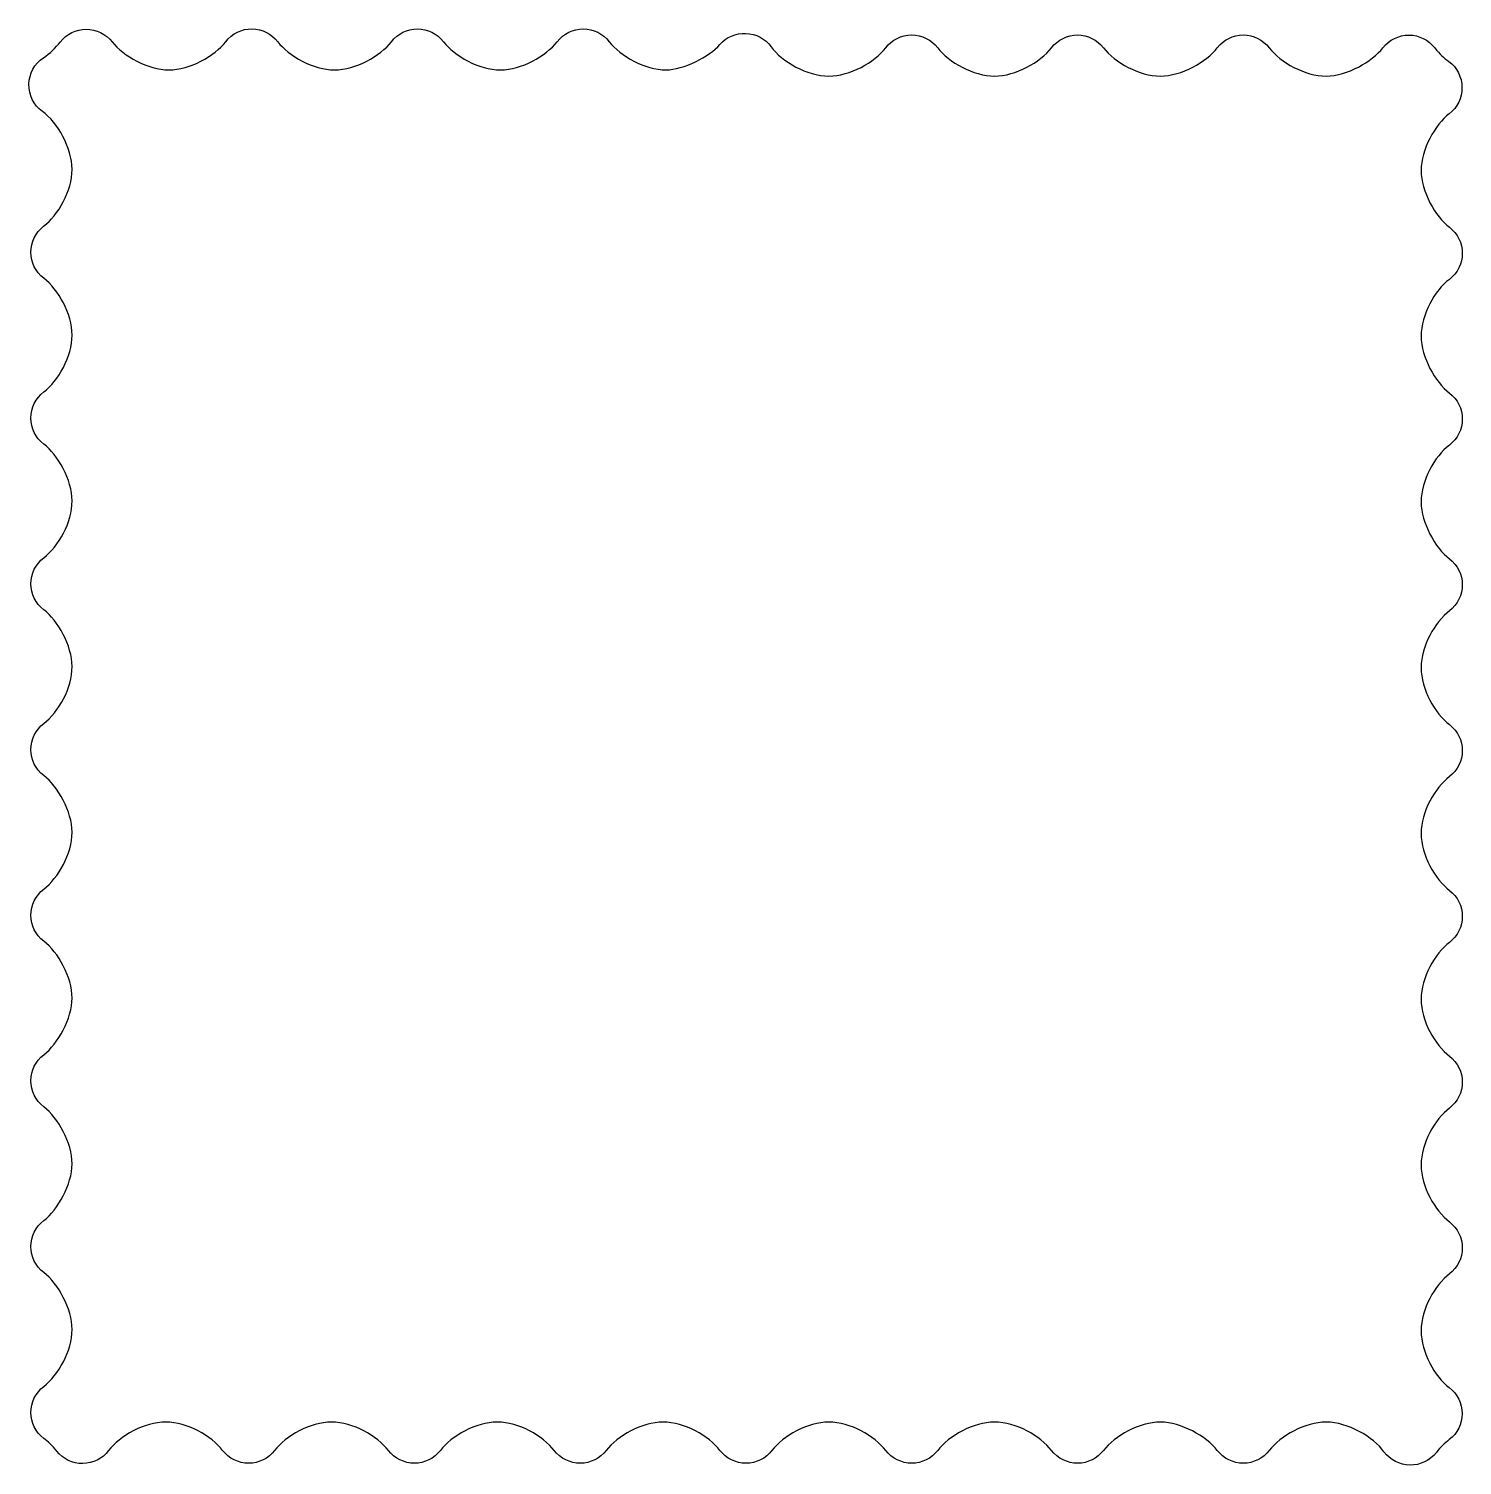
# Model space of a CAD drawing. Header units: centimetres. Extents: x -9.8 to 1, y 3.3 to 14.1.
import ezdxf

# ---------------------------------------------------------------- set-up
doc = ezdxf.new("R2010")
doc.units = ezdxf.units.CM
doc.header["$MEASUREMENT"] = 0
doc.layers.add('Layer 1', color=7, linetype='Continuous')

msp = doc.modelspace()

# ---------------------------------------------------------------- linework, layer by layer
at = {"layer": 'Layer 1', "color": 176, "lineweight": 30}
msp.add_open_spline([(-8.06922, 14.11176), (-8.14731, 14.11264), (-8.22088, 14.07698), (-8.26849, 14.01503), (-8.26849, 14.01503), (-8.35188, 13.90668), (-8.53796, 13.80253), (-8.69678, 13.80253), (-8.69678, 13.80253), (-8.8523, 13.80254), (-9.04074, 13.90662), (-9.12342, 14.01337), (-9.12342, 14.01337), (-9.17029, 14.07378), (-9.24248, 14.10852), (-9.31938, 14.10845), (-9.31938, 14.10845), (-9.39628, 14.10839), (-9.46746, 14.07338), (-9.51451, 14.01254), (-9.51451, 14.01254), (-9.54828, 13.96879), (-9.59357, 13.92617), (-9.64101, 13.89431), (-9.64101, 13.89431), (-9.70832, 13.84909), (-9.74854, 13.77548), (-9.75015, 13.69422), (-9.75015, 13.69422), (-9.75177, 13.61295), (-9.7144, 13.5376), (-9.64928, 13.48999), (-9.64928, 13.48999), (-9.53598, 13.40723), (-9.42521, 13.21716), (-9.42521, 13.05343), (-9.42521, 13.05343), (-9.42521, 12.89064), (-9.53059, 12.70867), (-9.63936, 12.62514), (-9.63936, 12.62514), (-9.70064, 12.57796), (-9.73527, 12.50574), (-9.73527, 12.42918), (-9.73527, 12.42918), (-9.73527, 12.35262), (-9.69982, 12.2804), (-9.63853, 12.23322), (-9.63853, 12.23322), (-9.52979, 12.14965), (-9.42521, 11.9666), (-9.42521, 11.80493), (-9.42521, 11.80493), (-9.42521, 11.64212), (-9.5298, 11.46016), (-9.63853, 11.37663), (-9.63853, 11.37663), (-9.69965, 11.32961), (-9.73533, 11.25665), (-9.73527, 11.17985), (-9.73527, 11.17985), (-9.73521, 11.10304), (-9.70007, 11.03191), (-9.63853, 10.98472), (-9.63853, 10.98472), (-9.53282, 10.90361), (-9.42521, 10.71348), (-9.42521, 10.55725), (-9.42521, 10.55725), (-9.42521, 10.39291), (-9.52731, 10.21362), (-9.63853, 10.12813), (-9.63853, 10.12813), (-9.69964, 10.08112), (-9.73533, 10.00816), (-9.73527, 9.93135), (-9.73527, 9.93135), (-9.73521, 9.85453), (-9.70007, 9.78341), (-9.63853, 9.73622), (-9.63853, 9.73622), (-9.53282, 9.65511), (-9.42521, 9.46498), (-9.42521, 9.30875), (-9.42521, 9.30875), (-9.42521, 9.1444), (-9.52738, 8.96509), (-9.63853, 8.87963), (-9.63853, 8.87963), (-9.69965, 8.8326), (-9.73533, 8.75965), (-9.73527, 8.68285), (-9.73527, 8.68285), (-9.73521, 8.60603), (-9.70007, 8.53491), (-9.63853, 8.48772), (-9.63853, 8.48772), (-9.53282, 8.40661), (-9.42521, 8.21648), (-9.42521, 8.06025), (-9.42521, 8.06025), (-9.42521, 7.89782), (-9.52987, 7.71543), (-9.63853, 7.63195), (-9.63853, 7.63195), (-9.69965, 7.58493), (-9.73533, 7.51198), (-9.73527, 7.43517), (-9.73527, 7.43517), (-9.73521, 7.35835), (-9.70008, 7.28724), (-9.63853, 7.24004), (-9.63853, 7.24004), (-9.53056, 7.15716), (-9.42521, 6.97002), (-9.42521, 6.81174), (-9.42521, 6.81174), (-9.42521, 6.65642), (-9.53282, 6.46543), (-9.63853, 6.38428), (-9.63853, 6.38428), (-9.69989, 6.33724), (-9.73527, 6.2654), (-9.73527, 6.18832), (-9.73527, 6.18832), (-9.73527, 6.11124), (-9.69989, 6.0394), (-9.63853, 5.99236), (-9.63853, 5.99236), (-9.53083, 5.90966), (-9.42521, 5.72029), (-9.42521, 5.56324), (-9.42521, 5.56324), (-9.42521, 5.40792), (-9.53282, 5.21693), (-9.63853, 5.13577), (-9.63853, 5.13577), (-9.69989, 5.08874), (-9.73527, 5.01689), (-9.73527, 4.93982), (-9.73527, 4.93982), (-9.73527, 4.86274), (-9.69989, 4.79089), (-9.63853, 4.74386), (-9.63853, 4.74386), (-9.53083, 4.66115), (-9.42521, 4.47178), (-9.42521, 4.31474), (-9.42521, 4.31474), (-9.42521, 4.15198), (-9.52979, 3.96998), (-9.63853, 3.88644), (-9.63853, 3.88644), (-9.69964, 3.83943), (-9.73533, 3.76646), (-9.73527, 3.68966), (-9.73527, 3.68966), (-9.73521, 3.61285), (-9.70007, 3.54172), (-9.63853, 3.49453), (-9.63853, 3.49453), (-9.60782, 3.47097), (-9.57454, 3.44223), (-9.54096, 3.39944), (-9.54096, 3.39944), (-9.49335, 3.33884), (-9.42219, 3.30458), (-9.34501, 3.30519), (-9.34501, 3.30519), (-9.26784, 3.3058), (-9.19604, 3.34204), (-9.14988, 3.40275), (-9.14988, 3.40275), (-9.06681, 3.51219), (-8.88089, 3.61773), (-8.71993, 3.61773), (-8.71993, 3.61773), (-8.55786, 3.61772), (-8.37521, 3.51319), (-8.29164, 3.40441), (-8.29164, 3.40441), (-8.24462, 3.3433), (-8.17167, 3.30761), (-8.09485, 3.30767), (-8.09485, 3.30767), (-8.01804, 3.30773), (-7.94692, 3.34286), (-7.89972, 3.40441), (-7.89972, 3.40441), (-7.8169, 3.51231), (-7.62968, 3.61773), (-7.47143, 3.61773), (-7.47143, 3.61773), (-7.30934, 3.61772), (-7.12671, 3.51317), (-7.04313, 3.40441), (-7.04313, 3.40441), (-6.99611, 3.34329), (-6.92316, 3.30761), (-6.84635, 3.30767), (-6.84635, 3.30767), (-6.76954, 3.30773), (-6.69841, 3.34287), (-6.65122, 3.40441), (-6.65122, 3.40441), (-6.56848, 3.5122), (-6.38106, 3.61773), (-6.22292, 3.61773), (-6.22292, 3.61773), (-6.06085, 3.61772), (-5.87821, 3.51319), (-5.79463, 3.40441), (-5.79463, 3.40441), (-5.74762, 3.3433), (-5.67466, 3.30761), (-5.59784, 3.30767), (-5.59784, 3.30767), (-5.52103, 3.30773), (-5.44991, 3.34286), (-5.40271, 3.40441), (-5.40271, 3.40441), (-5.31989, 3.51231), (-5.13268, 3.61773), (-4.97442, 3.61773), (-4.97442, 3.61773), (-4.81233, 3.61772), (-4.6297, 3.51317), (-4.54613, 3.40441), (-4.54613, 3.40441), (-4.4991, 3.34329), (-4.42616, 3.30761), (-4.34935, 3.30767), (-4.34935, 3.30767), (-4.27253, 3.30773), (-4.20141, 3.34287), (-4.15421, 3.40441), (-4.15421, 3.40441), (-4.07148, 3.5122), (-3.88406, 3.61773), (-3.72592, 3.61773), (-3.72592, 3.61773), (-3.56385, 3.61772), (-3.3812, 3.51319), (-3.29763, 3.40441), (-3.29763, 3.40441), (-3.25061, 3.3433), (-3.17766, 3.30761), (-3.10084, 3.30767), (-3.10084, 3.30767), (-3.02403, 3.30773), (-2.95291, 3.34286), (-2.90571, 3.40441), (-2.90571, 3.40441), (-2.82289, 3.51231), (-2.63567, 3.61773), (-2.47742, 3.61773), (-2.47742, 3.61773), (-2.31533, 3.61772), (-2.1327, 3.51317), (-2.04912, 3.40441), (-2.04912, 3.40441), (-2.0021, 3.34329), (-1.92915, 3.30761), (-1.85234, 3.30767), (-1.85234, 3.30767), (-1.77553, 3.30773), (-1.7044, 3.34287), (-1.65721, 3.40441), (-1.65721, 3.40441), (-1.57463, 3.51194), (-1.38502, 3.61773), (-1.22809, 3.61773), (-1.22809, 3.61773), (-1.07303, 3.61772), (-0.8817, 3.51001), (-0.80062, 3.40441), (-0.80062, 3.40441), (-0.75358, 3.34304), (-0.68173, 3.30767), (-0.60466, 3.30767), (-0.60466, 3.30767), (-0.52759, 3.30767), (-0.45574, 3.34304), (-0.4087, 3.40441), (-0.4087, 3.40441), (-0.32613, 3.51194), (-0.13652, 3.61773), (0.02042, 3.61773), (0.02042, 3.61773), (0.18393, 3.61772), (0.37572, 3.50326), (0.45532, 3.39449), (0.45532, 3.39449), (0.50134, 3.33163), (0.57365, 3.29483), (0.65128, 3.29361), (0.65128, 3.29361), (0.72891, 3.29239), (0.80177, 3.32734), (0.84972, 3.3887), (0.84972, 3.3887), (0.88308, 3.43132), (0.90958, 3.45648), (0.94729, 3.48543), (0.94729, 3.48543), (1.00857, 3.53261), (1.04402, 3.60484), (1.04402, 3.68139), (1.04402, 3.68139), (1.04402, 3.75795), (1.00857, 3.83017), (0.94729, 3.87735), (0.94729, 3.87735), (0.83731, 3.9619), (0.73479, 4.14313), (0.73479, 4.30564), (0.73479, 4.30564), (0.73479, 4.46844), (0.83935, 4.65038), (0.94811, 4.73394), (0.94811, 4.73394), (1.0094, 4.78112), (1.04485, 4.85335), (1.04485, 4.9299), (1.04485, 4.9299), (1.04485, 5.00645), (1.0094, 5.07868), (0.94811, 5.12585), (0.94811, 5.12585), (0.83943, 5.20937), (0.73479, 5.39255), (0.73479, 5.55415), (0.73479, 5.55415), (0.73479, 5.71692), (0.83933, 5.89888), (0.94811, 5.98244), (0.94811, 5.98244), (1.0094, 6.02962), (1.04485, 6.10184), (1.04485, 6.1784), (1.04485, 6.1784), (1.04485, 6.25495), (1.0094, 6.32718), (0.94811, 6.37436), (0.94811, 6.37436), (0.83934, 6.45795), (0.73479, 6.64095), (0.73479, 6.80265), (0.73479, 6.80265), (0.73479, 6.96544), (0.83935, 7.14738), (0.94811, 7.23094), (0.94811, 7.23094), (1.0094, 7.27813), (1.04485, 7.35035), (1.04485, 7.4269), (1.04485, 7.4269), (1.04485, 7.50345), (1.0094, 7.57568), (0.94811, 7.62286), (0.94811, 7.62286), (0.83943, 7.70638), (0.73479, 7.88955), (0.73479, 8.05115), (0.73479, 8.05115), (0.73479, 8.21393), (0.83933, 8.39589), (0.94811, 8.47944), (0.94811, 8.47944), (1.0094, 8.52662), (1.04485, 8.59885), (1.04485, 8.6754), (1.04485, 8.6754), (1.04485, 8.75196), (1.0094, 8.82418), (0.94811, 8.87136), (0.94811, 8.87136), (0.83934, 8.95495), (0.73479, 9.13795), (0.73479, 9.29965), (0.73479, 9.29965), (0.73479, 9.46245), (0.83935, 9.64439), (0.94811, 9.72795), (0.94811, 9.72795), (1.00923, 9.77497), (1.04491, 9.84793), (1.04485, 9.92473), (1.04485, 9.92473), (1.04479, 10.00154), (1.00965, 10.07267), (0.94811, 10.11986), (0.94811, 10.11986), (0.84243, 10.20095), (0.73479, 10.39113), (0.73479, 10.54733), (0.73479, 10.54733), (0.73479, 10.71167), (0.83686, 10.89093), (0.94811, 10.97645), (0.94811, 10.97645), (1.00922, 11.02347), (1.04491, 11.09643), (1.04485, 11.17324), (1.04485, 11.17324), (1.04479, 11.25005), (1.00965, 11.32117), (0.94811, 11.36837), (0.94811, 11.36837), (0.84243, 11.44945), (0.73479, 11.63963), (0.73479, 11.79583), (0.73479, 11.79583), (0.73479, 11.96017), (0.83692, 12.13946), (0.94811, 12.22495), (0.94811, 12.22495), (1.00923, 12.27198), (1.04491, 12.34494), (1.04485, 12.42174), (1.04485, 12.42174), (1.04479, 12.49855), (1.00965, 12.56967), (0.94811, 12.61687), (0.94811, 12.61687), (0.84243, 12.69795), (0.73479, 12.88813), (0.73479, 13.04434), (0.73479, 13.04434), (0.73479, 13.20292), (0.83866, 13.38878), (0.94729, 13.47263), (0.94729, 13.47263), (1.00876, 13.52011), (1.04298, 13.59126), (1.04237, 13.66941), (1.04237, 13.66941), (1.04175, 13.74756), (1.00552, 13.82019), (0.94398, 13.8662), (0.94398, 13.8662), (0.90676, 13.89398), (0.8748, 13.92043), (0.83814, 13.9679), (0.83814, 13.9679), (0.79084, 14.02922), (0.71986, 14.06463), (0.64301, 14.06463), (0.64301, 14.06463), (0.56616, 14.06463), (0.49383, 14.02936), (0.44706, 13.96872), (0.44706, 13.96872), (0.36792, 13.86605), (0.17855, 13.75623), (0.02042, 13.75623), (0.02042, 13.75623), (-0.14109, 13.75623), (-0.32357, 13.8581), (-0.4087, 13.96872), (-0.4087, 13.96872), (-0.45588, 14.03001), (-0.52811, 14.06546), (-0.60466, 14.06546), (-0.60466, 14.06546), (-0.68122, 14.06546), (-0.75344, 14.03001), (-0.80062, 13.96872), (-0.80062, 13.96872), (-0.88208, 13.86272), (-1.06943, 13.75623), (-1.22809, 13.75623), (-1.22809, 13.75623), (-1.38955, 13.75623), (-1.57211, 13.85819), (-1.65721, 13.96872), (-1.65721, 13.96872), (-1.70439, 14.03002), (-1.77662, 14.06546), (-1.85317, 14.06546), (-1.85317, 14.06546), (-1.92972, 14.06546), (-2.00195, 14.03001), (-2.04912, 13.96872), (-2.04912, 13.96872), (-2.13244, 13.86047), (-2.3187, 13.75623), (-2.47742, 13.75623), (-2.47742, 13.75623), (-2.63693, 13.75623), (-2.82317, 13.86135), (-2.90571, 13.96872), (-2.90571, 13.96872), (-2.95289, 14.03001), (-3.02511, 14.06546), (-3.10167, 14.06546), (-3.10167, 14.06546), (-3.17822, 14.06546), (-3.25045, 14.03001), (-3.29763, 13.96872), (-3.29763, 13.96872), (-3.38102, 13.86037), (-3.5671, 13.75623), (-3.72592, 13.75623), (-3.72592, 13.75623), (-3.89129, 13.75623), (-4.07767, 13.86416), (-4.16083, 13.97699), (-4.16083, 13.97699), (-4.20544, 14.03751), (-4.27463, 14.07483), (-4.35017, 14.07786), (-4.35017, 14.07786), (-4.4257, 14.08089), (-4.49764, 14.04945), (-4.54695, 13.9927), (-4.54695, 13.9927), (-4.62391, 13.90422), (-4.82338, 13.80253), (-4.95127, 13.80253), (-4.95127, 13.80253), (-5.11079, 13.80254), (-5.29703, 13.90765), (-5.37956, 14.01503), (-5.37956, 14.01503), (-5.42674, 14.07631), (-5.49896, 14.11176), (-5.57552, 14.11176), (-5.57552, 14.11176), (-5.65208, 14.11176), (-5.7243, 14.07632), (-5.77148, 14.01503), (-5.77148, 14.01503), (-5.85487, 13.90668), (-6.04095, 13.80253), (-6.19977, 13.80253), (-6.19977, 13.80253), (-6.35931, 13.80254), (-6.54554, 13.9077), (-6.62807, 14.01503), (-6.62807, 14.01503), (-6.67525, 14.07632), (-6.74748, 14.11176), (-6.82402, 14.11176), (-6.82402, 14.11176), (-6.90058, 14.11176), (-6.97281, 14.07631), (-7.01998, 14.01503), (-7.01998, 14.01503), (-7.1033, 13.90678), (-7.28956, 13.80253), (-7.44828, 13.80253), (-7.44828, 13.80253), (-7.60779, 13.80254), (-7.79403, 13.90765), (-7.87657, 14.01503), (-7.87657, 14.01503), (-7.92255, 14.07486), (-7.99298, 14.11034), (-8.06839, 14.11176), (-8.06839, 14.11176), (-8.06839, 14.11176), (-8.06922, 14.11176), (-8.06922, 14.11176)], degree=3, knots=[0, 0, 0, 0, 0.00704225, 0.00704225, 0.00704225, 0.00704225, 0.01408451, 0.01408451, 0.01408451, 0.01408451, 0.02112676, 0.02112676, 0.02112676, 0.02112676, 0.02816901, 0.02816901, 0.02816901, 0.02816901, 0.03521127, 0.03521127, 0.03521127, 0.03521127, 0.04225352, 0.04225352, 0.04225352, 0.04225352, 0.04929577, 0.04929577, 0.04929577, 0.04929577, 0.05633803, 0.05633803, 0.05633803, 0.05633803, 0.06338028, 0.06338028, 0.06338028, 0.06338028, 0.07042254, 0.07042254, 0.07042254, 0.07042254, 0.07746479, 0.07746479, 0.07746479, 0.07746479, 0.08450704, 0.08450704, 0.08450704, 0.08450704, 0.0915493, 0.0915493, 0.0915493, 0.0915493, 0.09859155, 0.09859155, 0.09859155, 0.09859155, 0.1056338, 0.1056338, 0.1056338, 0.1056338, 0.11267606, 0.11267606, 0.11267606, 0.11267606, 0.11971831, 0.11971831, 0.11971831, 0.11971831, 0.12676056, 0.12676056, 0.12676056, 0.12676056, 0.13380282, 0.13380282, 0.13380282, 0.13380282, 0.14084507, 0.14084507, 0.14084507, 0.14084507, 0.14788732, 0.14788732, 0.14788732, 0.14788732, 0.15492958, 0.15492958, 0.15492958, 0.15492958, 0.16197183, 0.16197183, 0.16197183, 0.16197183, 0.16901408, 0.16901408, 0.16901408, 0.16901408, 0.17605634, 0.17605634, 0.17605634, 0.17605634, 0.18309859, 0.18309859, 0.18309859, 0.18309859, 0.19014085, 0.19014085, 0.19014085, 0.19014085, 0.1971831, 0.1971831, 0.1971831, 0.1971831, 0.20422535, 0.20422535, 0.20422535, 0.20422535, 0.21126761, 0.21126761, 0.21126761, 0.21126761, 0.21830986, 0.21830986, 0.21830986, 0.21830986, 0.22535211, 0.22535211, 0.22535211, 0.22535211, 0.23239437, 0.23239437, 0.23239437, 0.23239437, 0.23943662, 0.23943662, 0.23943662, 0.23943662, 0.24647887, 0.24647887, 0.24647887, 0.24647887, 0.25352113, 0.25352113, 0.25352113, 0.25352113, 0.26056338, 0.26056338, 0.26056338, 0.26056338, 0.26760563, 0.26760563, 0.26760563, 0.26760563, 0.27464789, 0.27464789, 0.27464789, 0.27464789, 0.28169014, 0.28169014, 0.28169014, 0.28169014, 0.28873239, 0.28873239, 0.28873239, 0.28873239, 0.29577465, 0.29577465, 0.29577465, 0.29577465, 0.3028169, 0.3028169, 0.3028169, 0.3028169, 0.30985915, 0.30985915, 0.30985915, 0.30985915, 0.31690141, 0.31690141, 0.31690141, 0.31690141, 0.32394366, 0.32394366, 0.32394366, 0.32394366, 0.33098592, 0.33098592, 0.33098592, 0.33098592, 0.33802817, 0.33802817, 0.33802817, 0.33802817, 0.34507042, 0.34507042, 0.34507042, 0.34507042, 0.35211268, 0.35211268, 0.35211268, 0.35211268, 0.35915493, 0.35915493, 0.35915493, 0.35915493, 0.36619718, 0.36619718, 0.36619718, 0.36619718, 0.37323944, 0.37323944, 0.37323944, 0.37323944, 0.38028169, 0.38028169, 0.38028169, 0.38028169, 0.38732394, 0.38732394, 0.38732394, 0.38732394, 0.3943662, 0.3943662, 0.3943662, 0.3943662, 0.40140845, 0.40140845, 0.40140845, 0.40140845, 0.4084507, 0.4084507, 0.4084507, 0.4084507, 0.41549296, 0.41549296, 0.41549296, 0.41549296, 0.42253521, 0.42253521, 0.42253521, 0.42253521, 0.42957746, 0.42957746, 0.42957746, 0.42957746, 0.43661972, 0.43661972, 0.43661972, 0.43661972, 0.44366197, 0.44366197, 0.44366197, 0.44366197, 0.45070423, 0.45070423, 0.45070423, 0.45070423, 0.45774648, 0.45774648, 0.45774648, 0.45774648, 0.46478873, 0.46478873, 0.46478873, 0.46478873, 0.47183099, 0.47183099, 0.47183099, 0.47183099, 0.47887324, 0.47887324, 0.47887324, 0.47887324, 0.48591549, 0.48591549, 0.48591549, 0.48591549, 0.49295775, 0.49295775, 0.49295775, 0.49295775, 0.5, 0.5, 0.5, 0.5, 0.50704225, 0.50704225, 0.50704225, 0.50704225, 0.51408451, 0.51408451, 0.51408451, 0.51408451, 0.52112676, 0.52112676, 0.52112676, 0.52112676, 0.52816901, 0.52816901, 0.52816901, 0.52816901, 0.53521127, 0.53521127, 0.53521127, 0.53521127, 0.54225352, 0.54225352, 0.54225352, 0.54225352, 0.54929577, 0.54929577, 0.54929577, 0.54929577, 0.55633803, 0.55633803, 0.55633803, 0.55633803, 0.56338028, 0.56338028, 0.56338028, 0.56338028, 0.57042254, 0.57042254, 0.57042254, 0.57042254, 0.57746479, 0.57746479, 0.57746479, 0.57746479, 0.58450704, 0.58450704, 0.58450704, 0.58450704, 0.5915493, 0.5915493, 0.5915493, 0.5915493, 0.59859155, 0.59859155, 0.59859155, 0.59859155, 0.6056338, 0.6056338, 0.6056338, 0.6056338, 0.61267606, 0.61267606, 0.61267606, 0.61267606, 0.61971831, 0.61971831, 0.61971831, 0.61971831, 0.62676056, 0.62676056, 0.62676056, 0.62676056, 0.63380282, 0.63380282, 0.63380282, 0.63380282, 0.64084507, 0.64084507, 0.64084507, 0.64084507, 0.64788732, 0.64788732, 0.64788732, 0.64788732, 0.65492958, 0.65492958, 0.65492958, 0.65492958, 0.66197183, 0.66197183, 0.66197183, 0.66197183, 0.66901408, 0.66901408, 0.66901408, 0.66901408, 0.67605634, 0.67605634, 0.67605634, 0.67605634, 0.68309859, 0.68309859, 0.68309859, 0.68309859, 0.69014085, 0.69014085, 0.69014085, 0.69014085, 0.6971831, 0.6971831, 0.6971831, 0.6971831, 0.70422535, 0.70422535, 0.70422535, 0.70422535, 0.71126761, 0.71126761, 0.71126761, 0.71126761, 0.71830986, 0.71830986, 0.71830986, 0.71830986, 0.72535211, 0.72535211, 0.72535211, 0.72535211, 0.73239437, 0.73239437, 0.73239437, 0.73239437, 0.73943662, 0.73943662, 0.73943662, 0.73943662, 0.74647887, 0.74647887, 0.74647887, 0.74647887, 0.75352113, 0.75352113, 0.75352113, 0.75352113, 0.76056338, 0.76056338, 0.76056338, 0.76056338, 0.76760563, 0.76760563, 0.76760563, 0.76760563, 0.77464789, 0.77464789, 0.77464789, 0.77464789, 0.78169014, 0.78169014, 0.78169014, 0.78169014, 0.78873239, 0.78873239, 0.78873239, 0.78873239, 0.79577465, 0.79577465, 0.79577465, 0.79577465, 0.8028169, 0.8028169, 0.8028169, 0.8028169, 0.80985915, 0.80985915, 0.80985915, 0.80985915, 0.81690141, 0.81690141, 0.81690141, 0.81690141, 0.82394366, 0.82394366, 0.82394366, 0.82394366, 0.83098592, 0.83098592, 0.83098592, 0.83098592, 0.83802817, 0.83802817, 0.83802817, 0.83802817, 0.84507042, 0.84507042, 0.84507042, 0.84507042, 0.85211268, 0.85211268, 0.85211268, 0.85211268, 0.85915493, 0.85915493, 0.85915493, 0.85915493, 0.86619718, 0.86619718, 0.86619718, 0.86619718, 0.87323944, 0.87323944, 0.87323944, 0.87323944, 0.88028169, 0.88028169, 0.88028169, 0.88028169, 0.88732394, 0.88732394, 0.88732394, 0.88732394, 0.8943662, 0.8943662, 0.8943662, 0.8943662, 0.90140845, 0.90140845, 0.90140845, 0.90140845, 0.9084507, 0.9084507, 0.9084507, 0.9084507, 0.91549296, 0.91549296, 0.91549296, 0.91549296, 0.92253521, 0.92253521, 0.92253521, 0.92253521, 0.92957746, 0.92957746, 0.92957746, 0.92957746, 0.93661972, 0.93661972, 0.93661972, 0.93661972, 0.94366197, 0.94366197, 0.94366197, 0.94366197, 0.95070423, 0.95070423, 0.95070423, 0.95070423, 0.95774648, 0.95774648, 0.95774648, 0.95774648, 0.96478873, 0.96478873, 0.96478873, 0.96478873, 0.97183099, 0.97183099, 0.97183099, 0.97183099, 0.97887324, 0.97887324, 0.97887324, 0.97887324, 0.98591549, 0.98591549, 0.98591549, 0.98591549, 1, 1, 1, 1], dxfattribs=at)

doc.saveas('drawing.dxf')
